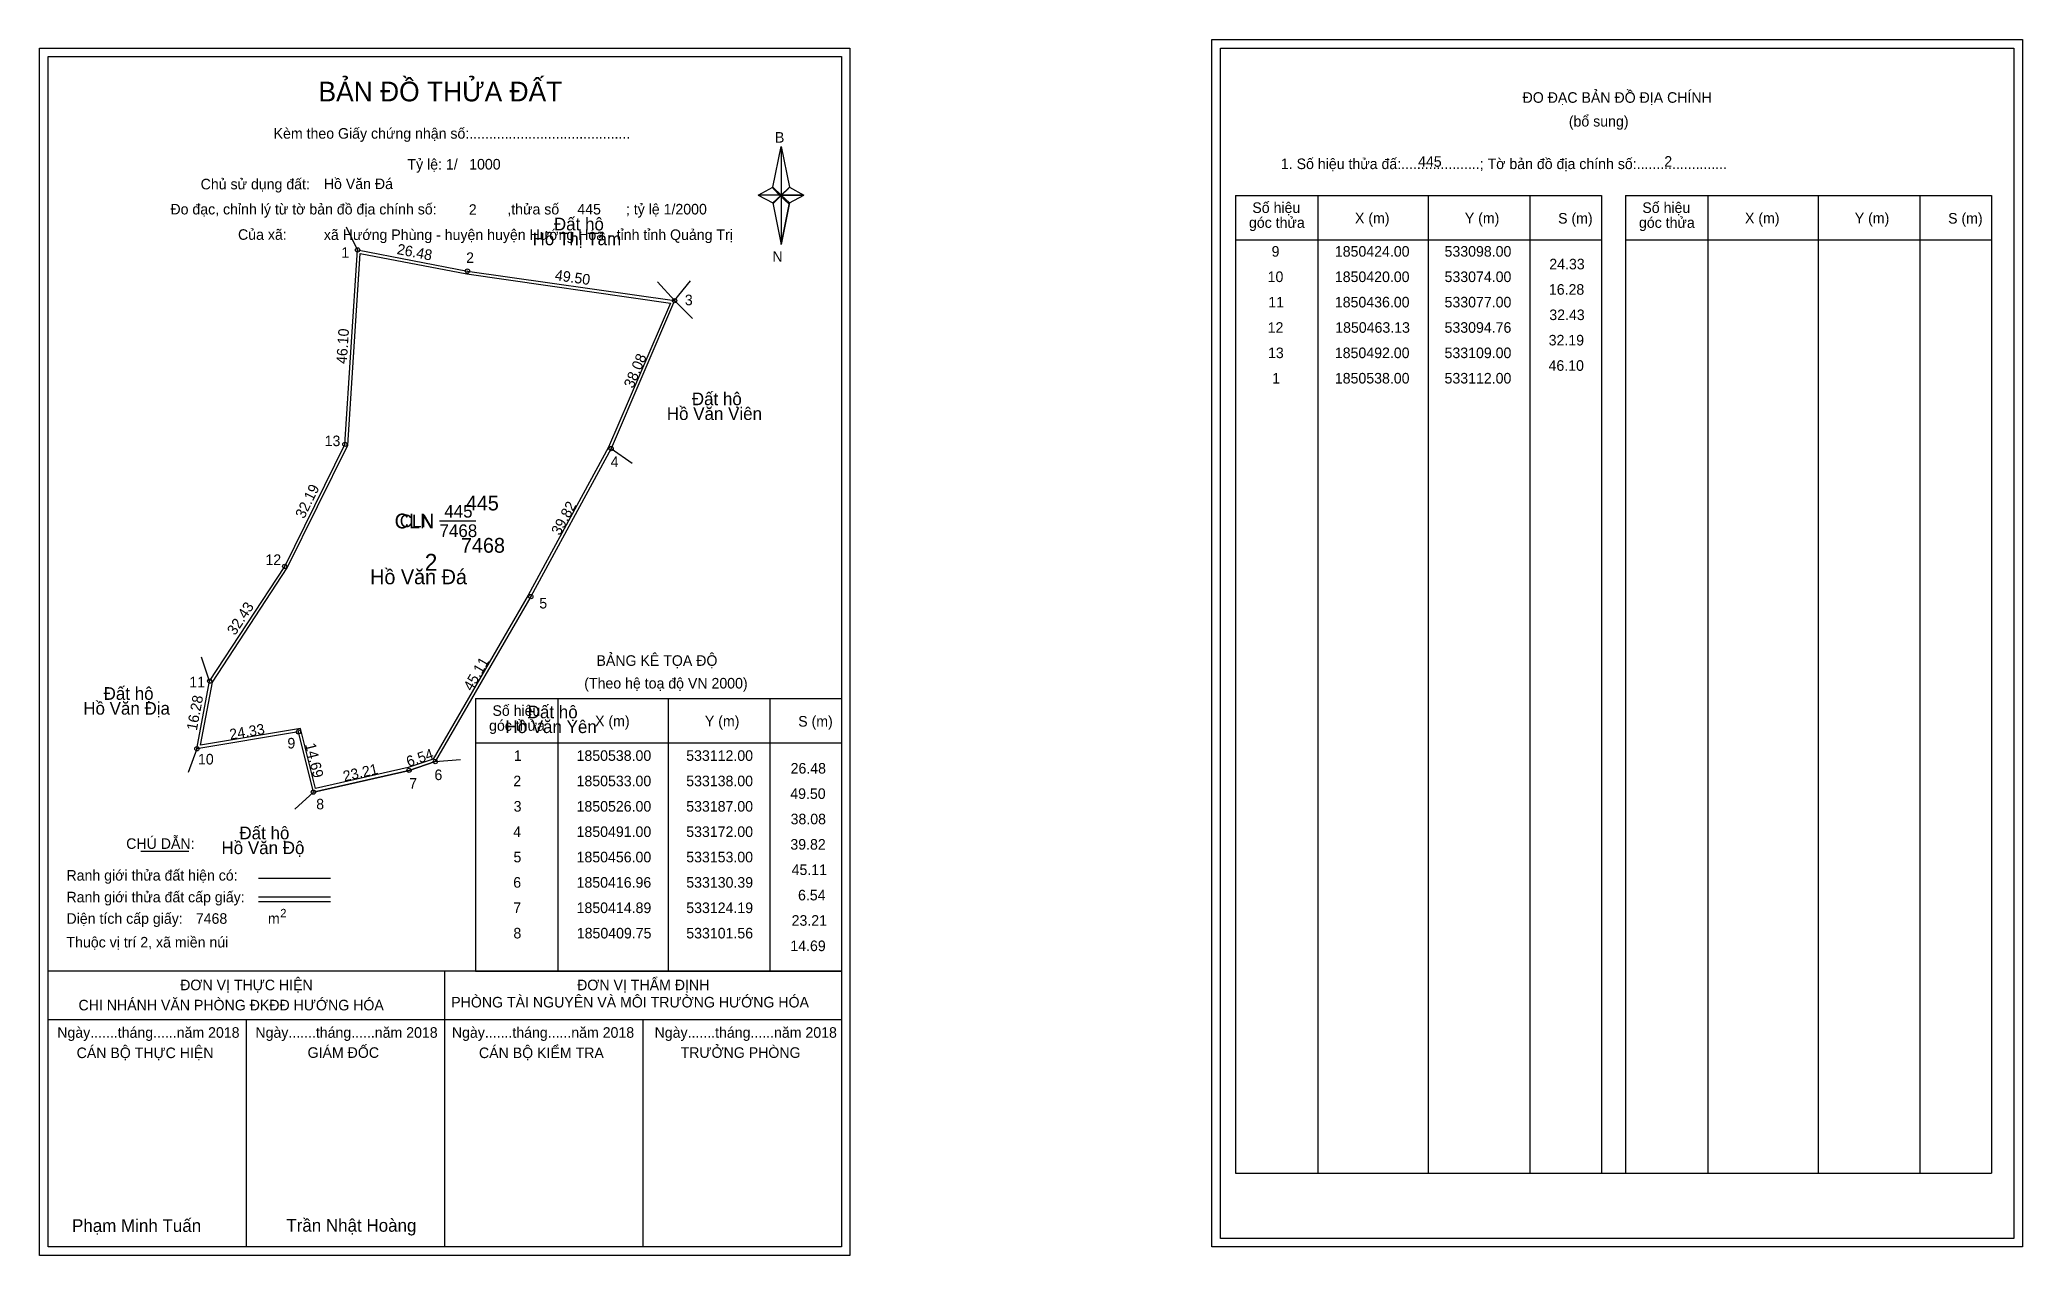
# Model space of a CAD drawing. Extents: x 533037 to 533506, y 1850300 to 1850588.
import ezdxf

# ---------------------------------------------------------------- set-up
doc = ezdxf.new("R2010")
doc.units = 0
for name, color, linetype in [('Level 1', 7, 'Continuous'), ('Level 10', 7, 'Continuous'), ('Level 11', 7, 'Continuous'), ('Level 13', 7, 'Continuous'), ('Level 2', 7, 'Continuous'), ('Level 27', 7, 'Continuous'), ('Level 3', 7, 'Continuous'), ('Level 36', 7, 'Continuous'), ('Level 4', 7, 'Continuous'), ('Level 49', 7, 'Continuous'), ('Level 5', 7, 'Continuous'), ('Level 53', 7, 'Continuous'), ('Level 55', 7, 'Continuous'), ('Level 6', 7, 'Continuous'), ('Level 63', 7, 'Continuous'), ('Level 7', 7, 'Continuous'), ('Level 9', 7, 'Continuous')]:
    doc.layers.add(name, color=color, linetype=linetype)

msp = doc.modelspace()

# ---------------------------------------------------------------- linework, layer by layer
at = {"layer": 'Level 1'}
for p, q in [((533038.8, 1850583.74), (533038.8, 1850583.74)), ((533316.12, 1850585.74), (533316.12, 1850585.74)), ((533210.22, 1850552.86), (533212.19, 1850562.5)), ((533212.19, 1850562.5), (533212.19, 1850550.97)), ((533212.19, 1850562.5), (533214.15, 1850552.86)), ((533206.77, 1850550.97), (533210.22, 1850552.86)), ((533210.22, 1850552.86), (533212.19, 1850550.97)), ((533212.04, 1850550.75), (533210.22, 1850552.64)), ((533212.19, 1850550.97), (533210.22, 1850549.13)), ((533212.04, 1850550.75), (533210.22, 1850548.91)), ((533210.22, 1850548.91), (533212.04, 1850550.75)), ((533210.22, 1850549.13), (533212.19, 1850539.27)), ((533214.01, 1850552.64), (533212.04, 1850550.75)), ((533212.04, 1850550.75), (533214.01, 1850552.64)), ((533214.01, 1850548.91), (533212.04, 1850550.75)), ((533214.15, 1850552.86), (533212.19, 1850550.97)), ((533212.19, 1850550.97), (533212.19, 1850539.27)), ((533212.19, 1850550.97), (533217.6, 1850550.97)), ((533212.19, 1850550.97), (533214.15, 1850549.13)), ((533214.15, 1850549.13), (533212.19, 1850539.27)), ((533214.15, 1850549.13), (533217.6, 1850550.97)), ((533319.65, 1850550.88), (533406.25, 1850550.88)), ((533339.24, 1850319.62), (533339.24, 1850550.88)), ((533365.31, 1850319.62), (533365.31, 1850550.88)), ((533389.29, 1850550.88), (533389.29, 1850319.62)), ((533406.25, 1850550.88), (533406.25, 1850319.62)), ((533411.91, 1850550.88), (533498.51, 1850550.88)), ((533431.5, 1850319.62), (533431.5, 1850550.88)), ((533457.57, 1850319.62), (533457.57, 1850550.88)), ((533481.54, 1850550.88), (533481.54, 1850319.62)), ((533498.51, 1850550.88), (533498.51, 1850319.62)), ((533319.65, 1850540.36), (533406.25, 1850540.36)), ((533411.91, 1850540.36), (533498.51, 1850540.36)), ((533139.89, 1850431.91), (533226.49, 1850431.91)), ((533159.48, 1850367.39), (533159.48, 1850431.91)), ((533185.55, 1850367.39), (533185.55, 1850431.91)), ((533209.52, 1850431.91), (533209.52, 1850367.39)), ((533139.89, 1850421.38), (533226.49, 1850421.38)), ((533060.71, 1850395.8), (533072.12, 1850395.8)), ((533088.58, 1850389.4), (533105.59, 1850389.4)), ((533088.58, 1850384.95), (533105.59, 1850384.95)), ((533088.58, 1850383.86), (533105.59, 1850383.86)), ((533145.62, 1850367.39), (533038.79, 1850367.39)), ((533226.49, 1850367.39), (533121.65, 1850367.39)), ((533132.64, 1850302.16), (533132.64, 1850367.39)), ((533139.89, 1850367.38), (533226.49, 1850367.38)), ((533226.49, 1850355.84), (533038.79, 1850355.84)), ((533085.72, 1850302.16), (533085.72, 1850355.84)), ((533179.57, 1850302.16), (533179.57, 1850355.84)), ((533319.65, 1850319.62), (533498.51, 1850319.62)), ((533226.49, 1850302.16), (533226.49, 1850302.16)), ((533503.82, 1850304.16), (533503.82, 1850304.16))]:
    msp.add_line(p, q, dxfattribs=at)
for points in [[(533210.22, 1850552.86), (533212.19, 1850562.5), (533212.19, 1850550.97)], [(533206.77, 1850550.97), (533210.22, 1850549.13), (533212.19, 1850550.97)], [(533212.19, 1850550.97), (533214.15, 1850552.86), (533217.6, 1850550.97)], [(533212.19, 1850550.97), (533212.19, 1850539.27), (533214.15, 1850549.13)]]:
    msp.add_lwpolyline(points, close=True, dxfattribs=at)
at = {"layer": 'Level 10'}
for p, q in [((533101.56, 1850409.75), (533124.19, 1850414.89)), ((533124.19, 1850414.89), (533130.39, 1850416.96))]:
    msp.add_line(p, q, dxfattribs=at)
for points in [[(533074, 1850420), (533077, 1850436), (533094.76, 1850463.13), (533109, 1850492), (533112, 1850538), (533138, 1850533), (533187, 1850526), (533172, 1850491), (533153, 1850456), (533130.39, 1850416.96), (533124.19, 1850414.89), (533101.56, 1850409.75), (533098, 1850424)], [(533074.87, 1850420.86), (533077.66, 1850435.73), (533095.37, 1850462.78), (533109.69, 1850491.82), (533112.65, 1850537.16), (533137.88, 1850532.31), (533186, 1850525.44), (533171.37, 1850491.31), (533152.39, 1850456.34), (533129.92, 1850417.54), (533124, 1850415.56), (533102.07, 1850410.58), (533098.52, 1850424.8)]]:
    msp.add_lwpolyline(points, close=True, dxfattribs=at)
at = {"layer": 'Level 11'}
for centre in [(533112, 1850538), (533138, 1850533), (533187, 1850526), (533109, 1850492), (533172, 1850491), (533094.76, 1850463.13), (533153, 1850456), (533077, 1850436), (533098, 1850424), (533074, 1850420), (533074, 1850420), (533124.19, 1850414.89), (533130.39, 1850416.96), (533101.56, 1850409.75)]:
    msp.add_circle(centre, 0.5, dxfattribs=at)
at = {"layer": 'Level 27'}
for p, q in [((533112, 1850538), (533109.36, 1850543.39)), ((533187, 1850526), (533182.96, 1850530.44)), ((533187, 1850526), (533190.78, 1850530.66)), ((533187, 1850526), (533191.24, 1850521.76)), ((533172, 1850491), (533176.93, 1850487.58)), ((533077, 1850436), (533075.1, 1850441.69)), ((533074, 1850420), (533071.89, 1850414.38)), ((533130.39, 1850416.96), (533136.37, 1850417.48)), ((533101.56, 1850409.75), (533097.13, 1850405.7))]:
    msp.add_line(p, q, dxfattribs=at)
at = {"layer": 'Level 3'}
for p, q in [((533319.65, 1850550.88), (533319.65, 1850319.62)), ((533411.91, 1850550.88), (533411.91, 1850319.62)), ((533139.89, 1850431.91), (533139.89, 1850367.39))]:
    msp.add_line(p, q, dxfattribs=at)
at = {"layer": 'Level 63'}
for points in [[(533314.12, 1850587.74), (533505.82, 1850587.74), (533505.82, 1850302.16), (533314.12, 1850302.16)], [(533036.79, 1850585.74), (533228.49, 1850585.74), (533228.49, 1850300.16), (533036.79, 1850300.16)], [(533038.79, 1850583.74), (533226.49, 1850583.74), (533226.49, 1850302.16), (533038.79, 1850302.16)], [(533316.12, 1850585.74), (533503.82, 1850585.74), (533503.82, 1850304.16), (533316.12, 1850304.16)]]:
    msp.add_lwpolyline(points, close=True, dxfattribs=at)
at = {"layer": 'Level 9'}
msp.add_line((533131.38, 1850473.88), (533140, 1850473.88), dxfattribs=at)

# ---------------------------------------------------------------- texts
at = {"layer": 'Level 1'}
for s, height, p in [('BẢN ĐỒ THỬA ĐẤT', 4.6657, (533102.76, 1850573.14)), ('ĐO ĐẠC BẢN ĐỒ ĐỊA CHÍNH', 2.5, (533387.6, 1850572.8)), ('(bổ sung)', 2.5, (533398.54, 1850567.18)), ('Kèm theo Giấy chứng nhận số:.........................................', 2.5, (533092.14, 1850564.31)), ('B', 2.5, (533210.73, 1850563.37)), ('1. Số hiệu thửa đấ:....................; Tờ bản đồ địa chính số:.......................', 2.5, (533330.43, 1850557.12)), ('Chủ sử dụng đất:', 2.5, (533074.88, 1850552.32)), ('Đo đạc, chỉnh lý từ tờ bản đồ địa chính số:                  ,thửa số                 ; tỷ lệ 1/2000', 2.5, (533067.73, 1850546.39)), ('Số hiệu', 2.5, (533323.67, 1850546.75)), ('Số hiệu', 2.5, (533415.93, 1850546.75)), ('góc thửa', 2.5, (533322.87, 1850543.22)), ('X (m)', 2.5, (533347.95, 1850544.28)), ('Y (m)', 2.5, (533373.93, 1850544.28)), ('S (m)', 2.5, (533396, 1850544.23)), ('góc thửa', 2.5, (533415.13, 1850543.22)), ('X (m)', 2.5, (533440.21, 1850544.28)), ('Y (m)', 2.5, (533466.18, 1850544.28)), ('S (m)', 2.5, (533488.26, 1850544.23)), ('Của xã:', 2.5, (533083.72, 1850540.39)), ('N', 2.5, (533210.13, 1850535.2)), ('BẢNG KÊ TỌA ĐỘ', 2.5, (533168.52, 1850439.61)), ('(Theo hệ toạ độ VN 2000)', 2.5, (533165.62, 1850434.25)), ('Số hiệu', 2.5, (533143.91, 1850427.78)), ('X (m)', 2.5, (533168.19, 1850425.3)), ('Y (m)', 2.5, (533194.16, 1850425.3)), ('S (m)', 2.5, (533216.24, 1850425.25)), ('góc thửa', 2.5, (533143.11, 1850424.25)), ('CHÚ DẪN:', 2.5, (533057.27, 1850396.31)), ('Ranh giới thửa đất hiện có:', 2.5, (533043.14, 1850388.81)), ('Ranh giới thửa đất cấp giấy:', 2.5, (533043.14, 1850383.67)), ('Diện tích cấp giấy:', 2.5, (533043.14, 1850378.59)), ('m', 2.5, (533090.8, 1850378.61)), ('2', 2, (533093.7, 1850380.12)), ('Thuộc vị trí 2, xã miền núi', 2.5, (533043.14, 1850372.99)), ('ĐƠN VỊ THỰC HIỆN', 2.5, (533070.03, 1850362.87)), ('ĐƠN VỊ THẨM ĐỊNH', 2.5, (533163.93, 1850362.87)), ('PHÒNG TÀI NGUYÊN VÀ MÔI TRƯỜNG HƯỚNG HÓA', 2.5, (533134.16, 1850358.8)), ('CHI NHÁNH VĂN PHÒNG ĐKĐĐ HƯỚNG HÓA', 2.5, (533045.99, 1850358.11)), ('Ngày.......tháng......năm 2018', 2.5, (533040.96, 1850351.63)), ('Ngày.......tháng......năm 2018', 2.5, (533087.83, 1850351.63)), ('Ngày.......tháng......năm 2018', 2.5, (533134.31, 1850351.63)), ('Ngày.......tháng......năm 2018', 2.5, (533182.27, 1850351.63)), ('CÁN BỘ THỰC HIỆN', 2.5, (533045.54, 1850346.82)), ('GIÁM ĐỐC', 2.5, (533100.18, 1850346.88)), ('CÁN BỘ KIỂM TRA', 2.5, (533140.72, 1850346.82)), ('TRƯỞNG PHÒNG', 2.5, (533188.41, 1850346.88)), ('Phạm Minh Tuấn', 3, (533044.45, 1850305.7)), ('Trần Nhật Hoàng', 3, (533095.15, 1850305.75))]:
    msp.add_text(s, height=height, dxfattribs=at).set_placement(p)
at = {"layer": 'Level 11'}
msp.add_text('Tỷ lệ: 1/', height=2.5, dxfattribs=at).set_placement((533123.8, 1850557))
at = {"layer": 'Level 13'}
for s, p in [('CLN', (533121.99, 1850472.38)), ('445', (533132.51, 1850474.68)), ('7468', (533131.38, 1850470.08))]:
    msp.add_text(s, height=3, dxfattribs=at).set_placement(p)
at = {"layer": 'Level 2'}
msp.add_text('Hồ Văn Đá', height=3.5, dxfattribs=at).set_placement((533114.97, 1850458.91))
at = {"layer": 'Level 3'}
msp.add_text('CLN', height=3.5, dxfattribs=at).set_placement((533120.76, 1850472.12))
at = {"layer": 'Level 36'}
for s, p in [('Đất hộ', (533158.45, 1850542.62)), ('Hồ Thị Tâm', (533153.4, 1850539.12)), ('Đất hộ', (533191.07, 1850501.27)), ('Hồ Văn Viên', (533185.16, 1850497.77)), ('Đất hộ', (533051.92, 1850431.57)), ('Hồ Văn Địa', (533047.11, 1850428.07)), ('Hồ Văn Yên', (533146.95, 1850423.71)), ('Đất hộ', (533152.25, 1850427.21)), ('Đất hộ', (533084.05, 1850398.58)), ('Hồ Văn Độ', (533079.81, 1850395.08))]:
    msp.add_text(s, height=3, dxfattribs=at).set_placement(p)
at = {"layer": 'Level 4'}
msp.add_text('445', height=3.5, dxfattribs=at).set_placement((533137.6, 1850476.37))
at = {"layer": 'Level 49'}
for s, rotation, p in [('26.48', 349.1145, (533121.17, 1850537.05)), ('49.50', 351.8699, (533158.56, 1850530.87)), ('46.10', 86.2686, (533109.44, 1850510.97)), ('38.08', 66.8014, (533177.17, 1850505.09)), ('32.19', 63.7454, (533099.36, 1850474.26)), ('39.82', 61.5044, (533159.85, 1850470.3)), ('32.43', 56.7902, (533083.02, 1850446.66)), ('45.11', 59.9227, (533139.03, 1850433.48)), ('16.28', 79.3803, (533073.97, 1850424.17)), ('24.33', 9.4623, (533081.92, 1850422.13)), ('14.69', 284.0268, (533099.57, 1850421.02)), ('6.54', 18.4627, (533124.03, 1850415.68)), ('23.21', 12.7966, (533108.87, 1850412.23))]:
    msp.add_text(s, height=2.5, rotation=rotation, dxfattribs=at).set_placement(p)
at = {"layer": 'Level 5'}
msp.add_text('7468', height=3.5, dxfattribs=at).set_placement((533136.45, 1850466.37))
at = {"layer": 'Level 53'}
for s, p in [('9', (533328.23, 1850536.4)), ('1850424.00', (533343.19, 1850536.4)), ('533098.00', (533369.14, 1850536.4)), ('24.33', (533393.92, 1850533.4)), ('10', (533327.29, 1850530.4)), ('1850420.00', (533343.19, 1850530.4)), ('533074.00', (533369.14, 1850530.4)), ('11', (533327.45, 1850524.4)), ('1850436.00', (533343.19, 1850524.4)), ('533077.00', (533369.14, 1850524.4)), ('16.28', (533393.82, 1850527.4)), ('12', (533327.3, 1850518.4)), ('1850463.13', (533343.28, 1850518.4)), ('533094.76', (533369.14, 1850518.4)), ('32.43', (533393.92, 1850521.4)), ('32.19', (533393.77, 1850515.4)), ('13', (533327.38, 1850512.4)), ('1850492.00', (533343.19, 1850512.4)), ('533109.00', (533369.14, 1850512.4)), ('46.10', (533393.74, 1850509.4)), ('1', (533328.37, 1850506.4)), ('1850538.00', (533343.19, 1850506.4)), ('533112.00', (533369.14, 1850506.4)), ('1', (533148.99, 1850417.13)), ('1850538.00', (533163.81, 1850417.13)), ('533112.00', (533189.75, 1850417.13)), ('2', (533148.84, 1850411.13)), ('1850533.00', (533163.81, 1850411.13)), ('533138.00', (533189.75, 1850411.13)), ('26.48', (533214.44, 1850414.13)), ('49.50', (533214.36, 1850408.13)), ('3', (533148.92, 1850405.13)), ('1850526.00', (533163.81, 1850405.13)), ('533187.00', (533189.75, 1850405.13)), ('38.08', (533214.44, 1850402.13)), ('4', (533148.83, 1850399.13)), ('1850491.00', (533163.81, 1850399.13)), ('533172.00', (533189.75, 1850399.13)), ('5', (533148.88, 1850393.13)), ('1850456.00', (533163.81, 1850393.13)), ('533153.00', (533189.75, 1850393.13)), ('39.82', (533214.38, 1850396.13)), ('6', (533148.83, 1850387.13)), ('1850416.96', (533163.81, 1850387.13)), ('533130.39', (533189.76, 1850387.13)), ('45.11', (533214.68, 1850390.13)), ('6.54', (533216.2, 1850384.13)), ('7', (533148.84, 1850381.13)), ('1850414.89', (533163.82, 1850381.13)), ('533124.19', (533189.76, 1850381.13)), ('23.21', (533214.68, 1850378.13)), ('8', (533148.87, 1850375.13)), ('1850409.75', (533163.86, 1850375.13)), ('533101.56', (533189.76, 1850375.13)), ('14.69', (533214.38, 1850372.13))]:
    msp.add_text(s, height=2.5, dxfattribs=at).set_placement(p)
at = {"layer": 'Level 55'}
for s, height, p in [('1', 0.4, (533111.89, 1850538)), ('0', 0.11, (533111.96, 1850537.89)), ('0', 0.11, (533111.96, 1850537.89)), ('0', 0.11, (533111.96, 1850537.89)), ('2', 0.4, (533137.86, 1850533)), ('0', 0.11, (533137.96, 1850532.89)), ('0', 0.11, (533137.96, 1850532.89)), ('444', 0.11, (533186.88, 1850525.89)), ('444', 0.11, (533186.88, 1850525.89)), ('3', 0.4, (533186.88, 1850526)), ('0', 0.11, (533186.96, 1850525.89)), ('0', 0.11, (533186.96, 1850525.89)), ('13', 0.4, (533108.73, 1850492)), ('0', 0.11, (533108.96, 1850491.89)), ('4', 0.4, (533171.86, 1850491)), ('444', 0.11, (533171.88, 1850490.89)), ('446', 0.11, (533171.88, 1850490.89)), ('444', 0.11, (533171.88, 1850490.89)), ('12', 0.4, (533094.48, 1850463.13)), ('0', 0.11, (533094.72, 1850463.02)), ('446', 0.11, (533152.88, 1850455.89)), ('5', 0.4, (533152.87, 1850456)), ('11', 0.4, (533076.74, 1850436)), ('447', 0.11, (533076.88, 1850435.89)), ('0', 0.11, (533076.96, 1850435.89)), ('9', 0.4, (533097.86, 1850424)), ('448', 0.11, (533097.88, 1850423.89)), ('10', 0.4, (533073.72, 1850420)), ('448', 0.11, (533073.88, 1850419.89)), ('447', 0.11, (533073.88, 1850419.89)), ('7', 0.4, (533124.06, 1850414.89)), ('0', 0.11, (533124.15, 1850414.78)), ('446', 0.11, (533130.27, 1850416.85)), ('6', 0.4, (533130.25, 1850416.96)), ('0', 0.11, (533130.35, 1850416.85)), ('8', 0.4, (533101.43, 1850409.75)), ('448', 0.11, (533101.44, 1850409.64)), ('0', 0.11, (533101.52, 1850409.64))]:
    msp.add_text(s, height=height, dxfattribs=at).set_placement(p)
at = {"layer": 'Level 6'}
for s, p in [('1000', (533138.4, 1850557.02)), ('445', (533362.88, 1850557.66)), ('2', (533421.12, 1850557.68)), ('Hồ Văn Đá', (533104.02, 1850552.39)), ('2', (533138.32, 1850546.3)), ('445', (533163.99, 1850546.38)), ('xã Hướng Phùng - huyện huyện Hướng Hóa - tỉnh tỉnh Quảng Trị', (533104.03, 1850540.35)), ('7468', (533073.74, 1850378.59))]:
    msp.add_text(s, height=2.5, dxfattribs=at).set_placement(p)
at = {"layer": 'Level 7'}
msp.add_text('2', height=4, dxfattribs=at).set_placement((533127.89, 1850462.1))
at = {"layer": 'Level 9'}
for s, p in [('1', (533108.16, 1850536.13)), ('2', (533137.68, 1850534.91)), ('3', (533189.43, 1850524.92)), ('13', (533104.22, 1850491.58)), ('4', (533171.88, 1850486.64)), ('12', (533090.21, 1850463.47)), ('5', (533154.99, 1850453.18)), ('11', (533072.19, 1850434.53)), ('9', (533095.4, 1850420.07)), ('10', (533074.25, 1850416.28)), ('7', (533124.21, 1850410.56)), ('6', (533130.19, 1850412.58)), ('8', (533102.22, 1850405.66))]:
    msp.add_text(s, height=2.5, dxfattribs=at).set_placement(p)

doc.saveas('drawing.dxf')
